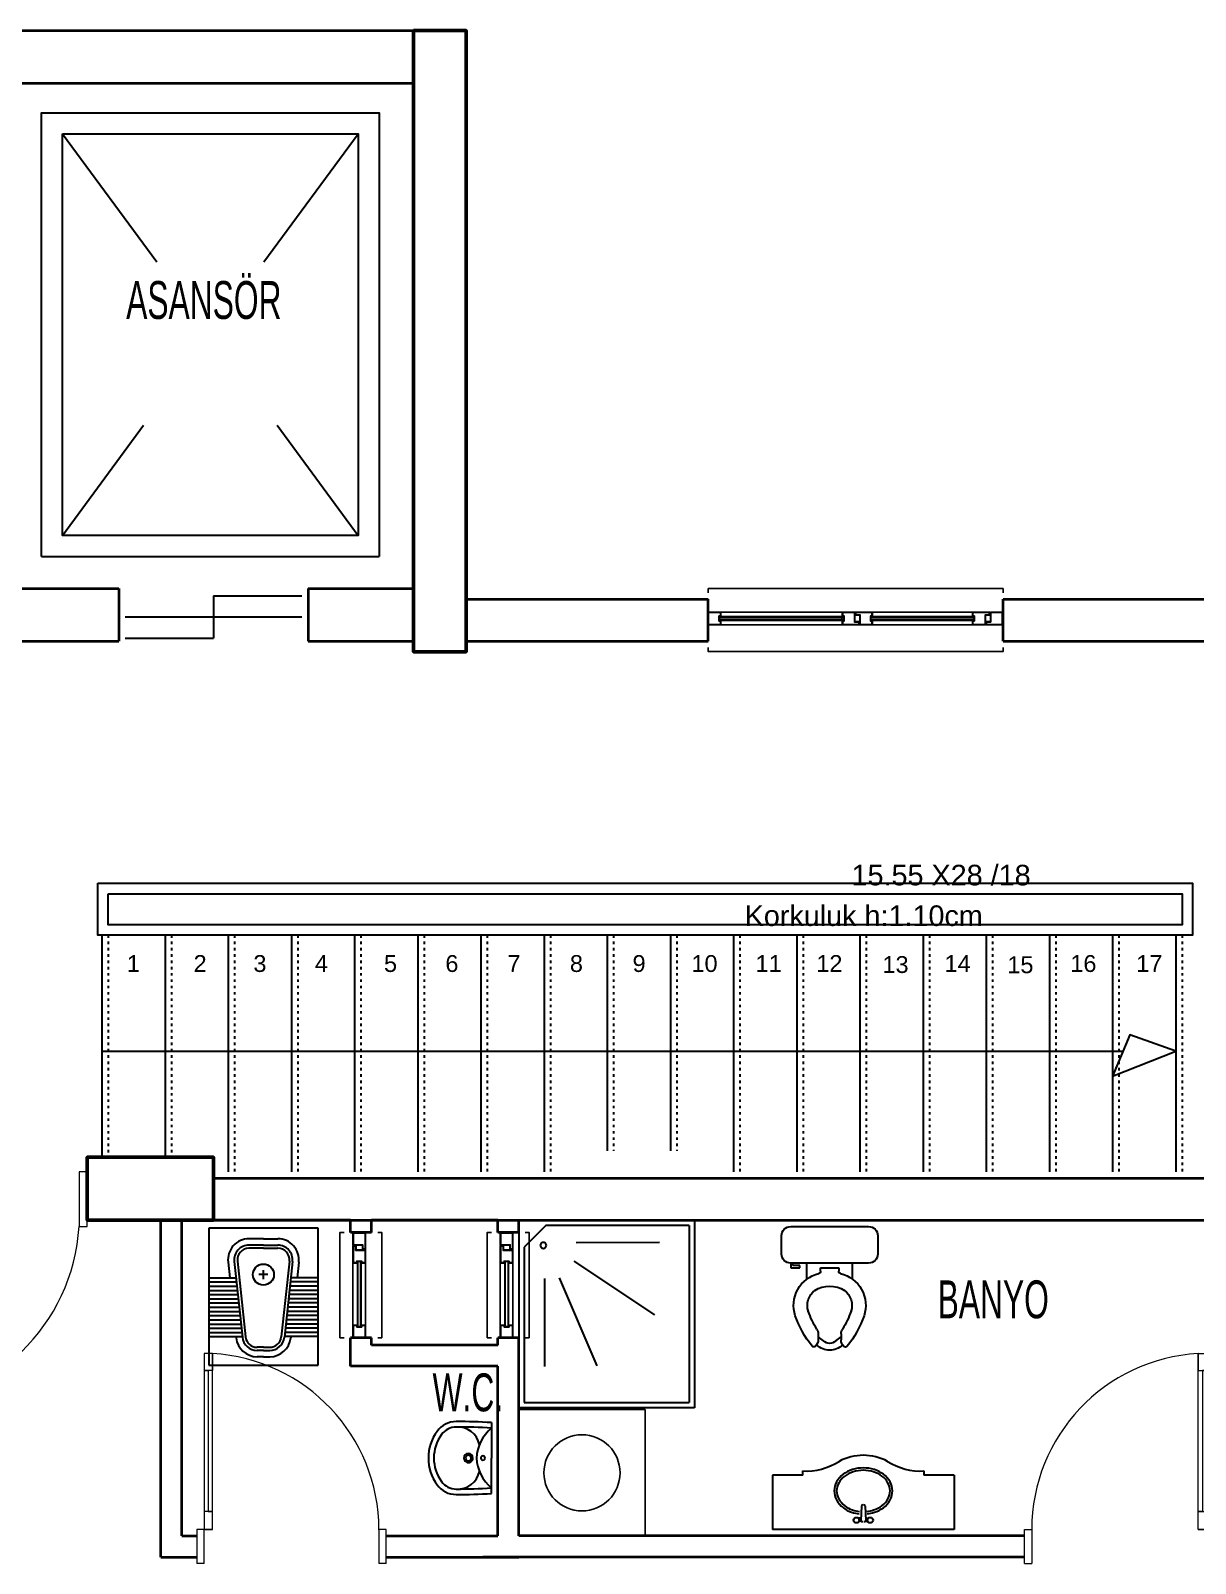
# Model space of a CAD drawing. Header units: millimetres. Extents: x 31 to 2942, y 30 to 1423.
# Drawn here: x 1207 to 1760, y 690 to 1418 of the extents above; entities that cross this region are included whole.
import ezdxf

# ---------------------------------------------------------------- set-up
doc = ezdxf.new("R2010")
doc.units = ezdxf.units.MM
doc.linetypes.add('ACAD_ISO03W100', pattern=[30, 12, -18])
doc.layers.add('14_ISLAK_MEKAN_TEFRİŞ', color=134, linetype='Continuous')
for name, color, linetype, lineweight in [('CAM', 253, 'Continuous', 15), ('COLUMN4', 3, 'Continuous', 50), ('duvar_40', 45, 'Continuous', 40), ('KOLON50', 81, 'Continuous', 50), ('MERD_30', 31, 'Continuous', 30), ('PENC_25', 74, 'Continuous', 25), ('TEF', 145, 'Continuous', 30), ('yazı', 253, 'Continuous', 20)]:
    doc.layers.add(name, color=color, linetype=linetype, lineweight=lineweight)
doc.styles.add('ARIAL', font='Arial')
doc.styles.add('Kapı-pencere', font='Arial')

# ---------------------------------------------------------------- blocks, each defined once
blk = doc.blocks.new('b31')
at = {"layer": 'duvar_40', "linetype": 'ByBlock'}
for p, q in [((1133.699175, 873.075614), (1133.699007, 873.075614)), ((1233.699007, 873.075614), (1233.682809, 873.075614)), ((1133.699175, 853.075614), (1133.699007, 853.075614))]:
    blk.add_line(p, q, dxfattribs=at)
at = {"layer": 'PENC_25', "lineweight": 20}
for p, q in [((1133.699007, 850.075614), (1133.699007, 876.091618)), ((1137.557427, 876.075614), (1133.699007, 876.075614)), ((1137.557427, 850.075614), (1137.557427, 876.075614)), ((1229.840586, 876.075614), (1229.840586, 850.091618)), ((1233.699007, 876.075614), (1229.840586, 876.075614)), ((1229.840586, 876.075614), (1229.840586, 850.091618)), ((1233.699007, 876.075614), (1229.840586, 876.075614)), ((1233.699007, 850.091618), (1233.699007, 876.075614)), ((1233.699007, 850.091618), (1233.699007, 876.075614)), ((1133.699007, 850.075614), (1137.557427, 850.075614)), ((1229.840586, 850.091618), (1233.699007, 850.091618)), ((1229.840586, 850.091618), (1233.699007, 850.091618))]:
    blk.add_line(p, q, dxfattribs=at)
at = {"layer": 'PENC_25', "lineweight": 20, "flags": 128}
for points in [[(1137.557427, 765.161291), (1137.557427, 850.075614), (1142.001872, 850.075614), (1142.001872, 765.161291), (1142.001872, 774.130665), (1137.557427, 774.130665), (1139.779649, 774.130665), (1139.779649, 843.604673), (1142.001872, 843.604673), (1137.557427, 843.604673)], [(1137.557427, 765.161291), (1142.001872, 765.161291)]]:
    blk.add_lwpolyline(points, dxfattribs=at)
at = {"layer": 'PENC_25', "lineweight": 20}
blk.add_arc((1139.488493, 855.649251), 90.522859, 271.591029, 356.480123, dxfattribs=at)
blk = doc.blocks.new('b34')
at = {"layer": 'PENC_25', "lineweight": 20}
for p, q in [((1289.194792, 789.79902), (1289.194792, 706.075615)), ((1293.194792, 706.075615), (1293.194792, 789.79902)), ((1291.194793, 781.726584), (1291.194793, 714.637518)), ((1293.194792, 706.075615), (1285.722215, 706.075615)), ((1285.722215, 706.075615), (1285.722215, 690.075615)), ((1289.194792, 706.075615), (1293.194792, 706.075615)), ((1289.194793, 690.075615), (1289.194793, 706.075615)), ((1372.249636, 706.075564), (1372.249636, 690.075564)), ((1375.722215, 690.075564), (1375.722215, 706.075564)), ((1289.194793, 690.075615), (1285.722215, 690.075615)), ((1375.722215, 690.075615), (1372.249636, 690.075615))]:
    blk.add_line(p, q, dxfattribs=at)
blk.add_arc((1288.447547, 706.075615), 83.80209, 359.992273, 86.752553, dxfattribs=at)
blk = doc.blocks.new('b37')
at = {"layer": 'CAM', "flags": 128}
for points in [[(1362.40721, 802.527705), (1362.40721, 833.413483), (1361.90721, 833.413483), (1361.90721, 802.527705)], [(1363.90721, 802.527705), (1363.90721, 833.413483), (1363.40721, 833.413483), (1363.40721, 802.527705)]]:
    blk.add_lwpolyline(points, close=True, dxfattribs=at)
at = {"layer": 'PENC_25'}
for p, q in [((1359.907209, 803.227705), (1359.907209, 832.713483)), ((1365.907212, 832.713483), (1365.907212, 803.227705))]:
    blk.add_line(p, q, dxfattribs=at)
at = {"layer": 'PENC_25', "flags": 128}
for points in [[(1355.698727, 847.252482), (1353.698727, 847.252482), (1353.698727, 797.252482), (1355.698727, 797.252482)], [(1371.698727, 847.252482), (1373.615694, 847.252482), (1373.615694, 797.252482), (1371.698727, 797.252482)]]:
    blk.add_lwpolyline(points, dxfattribs=at)
for points in [[(1365.907212, 847.252482), (1365.907212, 839.227699), (1364.40721, 839.227699), (1364.40721, 841.2277), (1359.907209, 841.2277), (1359.907209, 847.252482), (1362.90721, 847.252482)], [(1365.707212, 846.827703), (1365.707212, 839.427699), (1364.60721, 839.427699), (1364.60721, 841.4277), (1360.107209, 841.4277), (1360.107209, 846.827703), (1361.70721, 846.827703), (1364.10721, 846.827703)], [(1359.907209, 832.713483), (1359.907209, 840.9277), (1361.40721, 840.9277), (1361.40721, 838.927699), (1365.907212, 838.927699), (1365.907212, 832.713483), (1363.90721, 832.713483), (1363.90721, 833.413483), (1361.90721, 833.413483), (1361.90721, 832.713483)], [(1360.107209, 832.913483), (1360.107209, 840.7277), (1361.20721, 840.7277), (1361.20721, 838.727699), (1365.707212, 838.727699), (1365.707212, 832.913483), (1364.10721, 832.913483), (1364.10721, 833.613483), (1361.70721, 833.613483), (1361.70721, 832.913483)], [(1365.907212, 803.227705), (1365.907212, 797.252482), (1359.907209, 797.252482), (1359.907209, 803.227705), (1361.90721, 803.227705), (1361.90721, 802.527705), (1363.90721, 802.527705), (1363.90721, 803.227705)], [(1365.707212, 803.027705), (1365.707212, 797.427702), (1360.107209, 797.427702), (1360.107209, 803.027705), (1361.70721, 803.027705), (1361.70721, 802.327705), (1364.10721, 802.327705), (1364.10721, 803.027705)]]:
    blk.add_lwpolyline(points, close=True, dxfattribs=at)
blk = doc.blocks.new('b38')
at = {"layer": 'PENC_25', "lineweight": 20}
for p, q in [((1761.370592, 789.743134), (1765.370592, 789.743134)), ((1678.843169, 690.075564), (1678.843169, 706.075564)), ((1678.843169, 706.075564), (1682.315748, 706.075564)), ((1682.315748, 706.075564), (1682.315748, 690.075564)), ((1761.370592, 706.075615), (1768.843169, 706.075615)), ((1765.370591, 690.075615), (1765.370591, 706.075615)), ((1768.843169, 706.075615), (1768.843169, 690.075615)), ((1678.843169, 690.075615), (1682.315748, 690.075615)), ((1765.370591, 690.075615), (1768.843169, 690.075615))]:
    blk.add_line(p, q, dxfattribs=at)
at = {"layer": 'PENC_25', "lineweight": 20, "flags": 128}
blk.add_lwpolyline([(1765.370592, 789.79902), (1765.370592, 706.075615), (1761.370592, 706.075615), (1761.370592, 789.79902), (1761.370592, 781.726584), (1765.370592, 781.726584), (1763.370591, 781.726584), (1763.370591, 714.637518), (1761.370592, 714.637518), (1765.370592, 714.637518)], dxfattribs=at)
at = {"layer": 'PENC_25', "lineweight": 20}
blk.add_arc((1766.117837, 706.075615), 83.80209, 93.247447, 180.007727, dxfattribs=at)
blk = doc.blocks.new('b61')
at = {"layer": 'CAM', "flags": 128}
for points in [[(1432.40721, 802.527705), (1432.40721, 833.413483), (1431.90721, 833.413483), (1431.90721, 802.527705)], [(1433.90721, 802.527705), (1433.90721, 833.413483), (1433.40721, 833.413483), (1433.40721, 802.527705)]]:
    blk.add_lwpolyline(points, close=True, dxfattribs=at)
at = {"layer": 'PENC_25'}
for p, q in [((1429.907209, 803.227705), (1429.907209, 832.713483)), ((1435.907212, 832.713483), (1435.907212, 803.227705))]:
    blk.add_line(p, q, dxfattribs=at)
at = {"layer": 'PENC_25', "flags": 128}
for points in [[(1425.698727, 847.252482), (1423.698727, 847.252482), (1423.698727, 797.252482), (1425.698727, 797.252482)], [(1441.698727, 847.252482), (1443.615694, 847.252482), (1443.615694, 797.252482), (1441.698727, 797.252482)]]:
    blk.add_lwpolyline(points, dxfattribs=at)
for points in [[(1435.907212, 847.252482), (1435.907212, 839.227699), (1434.40721, 839.227699), (1434.40721, 841.2277), (1429.907209, 841.2277), (1429.907209, 847.252482), (1432.90721, 847.252482)], [(1435.707212, 846.827703), (1435.707212, 839.427699), (1434.60721, 839.427699), (1434.60721, 841.4277), (1430.107209, 841.4277), (1430.107209, 846.827703), (1431.70721, 846.827703), (1434.10721, 846.827703)], [(1429.907209, 832.713483), (1429.907209, 840.9277), (1431.40721, 840.9277), (1431.40721, 838.927699), (1435.907212, 838.927699), (1435.907212, 832.713483), (1433.90721, 832.713483), (1433.90721, 833.413483), (1431.90721, 833.413483), (1431.90721, 832.713483)], [(1430.107209, 832.913483), (1430.107209, 840.7277), (1431.20721, 840.7277), (1431.20721, 838.727699), (1435.707212, 838.727699), (1435.707212, 832.913483), (1434.10721, 832.913483), (1434.10721, 833.613483), (1431.70721, 833.613483), (1431.70721, 832.913483)], [(1435.907212, 803.227705), (1435.907212, 797.252482), (1429.907209, 797.252482), (1429.907209, 803.227705), (1431.90721, 803.227705), (1431.90721, 802.527705), (1433.90721, 802.527705), (1433.90721, 803.227705)], [(1435.707212, 803.027705), (1435.707212, 797.427702), (1430.107209, 797.427702), (1430.107209, 803.027705), (1431.70721, 803.027705), (1431.70721, 802.327705), (1434.10721, 802.327705), (1434.10721, 803.027705)]]:
    blk.add_lwpolyline(points, close=True, dxfattribs=at)
blk = doc.blocks.new('cc7')
at = {"layer": '14_ISLAK_MEKAN_TEFRİŞ'}
for p, q in [((709.543838, -368.612928), (649.543838, -368.612928)), ((649.543838, -368.612928), (649.543838, -428.612928)), ((709.543838, -428.612928), (709.543838, -368.612928)), ((649.543838, -428.612928), (709.543838, -428.612928))]:
    blk.add_line(p, q, dxfattribs=at)
blk.add_circle((679.543838, -398.612928), 18.080866, dxfattribs=at)
blk = doc.blocks.new('DSFXGFXCG')
at = {"layer": 'TEF'}
for p, q in [((377098.808513, -154785.321599), (377033.808513, -154785.321599)), ((377033.808513, -154785.321599), (377033.808513, -154837.321599)), ((377047.336997, -154785.321599), (377047.336997, -154801.31786)), ((377049.336997, -154785.321599), (377049.336997, -154801.103575)), ((377051.336997, -154785.321599), (377051.336997, -154800.889289)), ((377053.336997, -154785.321599), (377053.336997, -154800.675003)), ((377055.336997, -154785.321599), (377055.336997, -154800.460718)), ((377057.336997, -154785.321599), (377057.336997, -154800.246432)), ((377059.336997, -154785.321599), (377059.336997, -154800.032146)), ((377061.336997, -154785.321599), (377061.336997, -154799.81786)), ((377063.336997, -154785.321599), (377063.336997, -154799.603575)), ((377065.336997, -154785.321599), (377065.336997, -154799.389289)), ((377067.336997, -154785.321599), (377067.336997, -154799.175003)), ((377069.336997, -154785.321599), (377069.336997, -154798.960718)), ((377071.336997, -154785.321599), (377071.336997, -154798.746432)), ((377073.336997, -154785.321599), (377073.336997, -154798.532146)), ((377075.336997, -154785.321599), (377075.336997, -154798.31786)), ((377098.808513, -154837.321599), (377098.808513, -154785.321599)), ((377082.743182, -154794.50717), (377075.336997, -154795.30069)), ((377047.336997, -154798.30069), (377046.743182, -154798.364313)), ((377083.062781, -154797.490098), (377047.062781, -154801.347241)), ((377083.222581, -154798.981562), (377047.222581, -154802.838704)), ((377037.808513, -154811.321599), (377037.808513, -154808.307405)), ((377040.808513, -154811.321599), (377040.808513, -154808.307405)), ((377042.308513, -154811.321599), (377042.308513, -154808.307405)), ((377076.808513, -154813.465338), (377076.808513, -154809.177861)), ((377089.308513, -154811.321599), (377089.308513, -154804.450262)), ((377090.808513, -154811.321599), (377090.808513, -154804.450262)), ((377093.808513, -154811.321599), (377093.808513, -154804.450262)), ((377037.808513, -154811.321599), (377037.808513, -154814.335794)), ((377040.808513, -154811.321599), (377040.808513, -154814.335794)), ((377042.308513, -154811.321599), (377042.308513, -154814.335794)), ((377074.664774, -154811.321599), (377078.952251, -154811.321599)), ((377089.308513, -154811.321599), (377089.308513, -154818.192936)), ((377090.808513, -154811.321599), (377090.808513, -154818.192936)), ((377093.808513, -154811.321599), (377093.808513, -154818.192936)), ((377083.062781, -154825.153101), (377047.062781, -154821.295958)), ((377083.222581, -154823.661637), (377047.222581, -154819.804494)), ((377047.336997, -154837.321599), (377047.336997, -154821.325338)), ((377049.336997, -154837.321599), (377049.336997, -154821.539624)), ((377051.336997, -154837.321599), (377051.336997, -154821.753909)), ((377053.336997, -154837.321599), (377053.336997, -154821.968195)), ((377055.336997, -154837.321599), (377055.336997, -154822.182481)), ((377057.336997, -154837.321599), (377057.336997, -154822.396767)), ((377059.336997, -154837.321599), (377059.336997, -154822.611052)), ((377061.336997, -154837.321599), (377061.336997, -154822.825338)), ((377063.336997, -154837.321599), (377063.336997, -154823.039624)), ((377065.336997, -154837.321599), (377065.336997, -154823.253909)), ((377067.336997, -154837.321599), (377067.336997, -154823.468195)), ((377069.336997, -154837.321599), (377069.336997, -154823.682481)), ((377047.336997, -154824.342508), (377046.743182, -154824.278885)), ((377071.336997, -154837.321599), (377071.336997, -154823.896767)), ((377073.336997, -154837.321599), (377073.336997, -154824.111052)), ((377075.336997, -154837.321599), (377075.336997, -154824.325338)), ((377082.743182, -154828.136028), (377075.336997, -154827.342508)), ((377033.808513, -154837.321599), (377098.808513, -154837.321599))]:
    blk.add_line(p, q, dxfattribs=at)
blk.add_circle((377076.808513, -154811.321599), 5, dxfattribs=at)
for centre, radius, start, end in [((377083.808513, -154804.450262), 10, 0, 96.115504), ((377047.808513, -154808.307405), 10, 96.115504, 180), ((377047.808513, -154808.307405), 7, 96.115504, 180), ((377083.808513, -154804.450262), 7, 0, 96.115504), ((377083.808513, -154804.450262), 5.5, 0, 96.115504), ((377047.808513, -154808.307405), 5.5, 96.115504, 180), ((377047.808513, -154814.335794), 10, 180, 263.884496), ((377047.808513, -154814.335794), 7, 180, 263.884496), ((377047.808513, -154814.335794), 5.5, 180, 263.884496), ((377083.808513, -154818.192936), 10, 263.884496, 0), ((377083.808513, -154818.192936), 7, 263.884496, 0), ((377083.808513, -154818.192936), 5.5, 263.884496, 0)]:
    blk.add_arc(centre, radius, start, end, dxfattribs=at)
blk = doc.blocks.new('dskfg')
at = {"layer": 'TEF'}
for p, q in [((1215856.528473, -318229.918806), (1215773.095581, -318229.918806)), ((1215773.095581, -318229.918806), (1215773.095581, -318319.065619)), ((1215856.528473, -318229.918806), (1215856.528473, -318319.065619)), ((1215785.855479, -318232.470786), (1215775.64756, -318242.678704)), ((1215853.976494, -318232.470786), (1215785.855479, -318232.470786)), ((1215853.976494, -318232.470786), (1215853.976494, -318316.513639)), ((1215775.64756, -318242.678704), (1215775.64756, -318316.513639)), ((1215800.364342, -318240.469987), (1215839.967264, -318240.432428)), ((1215799.170199, -318249.316257), (1215837.604301, -318274.896069)), ((1215785.249544, -318257.640822), (1215785.249544, -318299.410344)), ((1215792.228825, -318257.33448), (1215810.121579, -318299.078176)), ((1215775.64756, -318316.513639), (1215853.976494, -318316.513639)), ((1215856.528473, -318319.065619), (1215773.095581, -318319.065619))]:
    blk.add_line(p, q, dxfattribs=at)
for start_param, end_param in [(3.9269908172, 7.0685834708), (0.7853981639, 3.9269908175)]:
    blk.add_ellipse((1215784.74697, -318241.896823), major_axis=(-1.015044, 1.015044), ratio=1, start_param=start_param, end_param=end_param, dxfattribs=at)
blk = doc.blocks.new('ö_nklnlşfdndfnşnklm')
at = {"layer": 'TEF'}
for p, q in [((55836.619492, 10355.704601), (55836.619492, 10344.949046)), ((55887.708381, 10361.082379), (55841.99727, 10361.082379)), ((55893.086159, 10344.949046), (55893.086159, 10355.704601)), ((55841.99727, 10339.571268), (55887.708381, 10339.571268)), ((55851.408381, 10330.160157), (55851.408381, 10339.571268)), ((55859.475048, 10336.882379), (55859.475048, 10334.8249)), ((55870.230603, 10336.882379), (55859.475048, 10336.882379)), ((55870.230603, 10334.8249), (55870.230603, 10336.882379)), ((55878.29727, 10330.160157), (55878.29727, 10339.571268)), ((55882.330603, 10336.882379), (55882.330603, 10338.226823)), ((55882.330603, 10338.226823), (55886.363937, 10338.226823)), ((55887.708381, 10336.882379), (55882.330603, 10336.882379)), ((55886.363937, 10338.226823), (55886.363937, 10339.571268)), ((55887.708381, 10339.571268), (55887.708381, 10336.882379)), ((55858.130603, 10298.077512), (55858.130603, 10294.591908)), ((55861.283094, 10294.045599), (55858.130603, 10296.382189)), ((55868.422557, 10294.045599), (55871.575048, 10296.382189)), ((55871.575048, 10298.077512), (55871.575048, 10294.692432))]:
    blk.add_line(p, q, dxfattribs=at)
for centre, radius, start, end in [((55841.99727, 10355.704601), 5.377778, 90, 180), ((55887.708381, 10355.704601), 5.377778, 0, 90), ((55841.99727, 10344.949046), 5.377778, 180, 270), ((55887.708381, 10344.949046), 5.377778, 270, 0), ((55863.105048, 10314.699046), 19.387056, 103.883364, 198.183653), ((55858.130603, 10334.8249), 1.344444, 283.883364, 0), ((55871.575048, 10334.8249), 1.344444, 180, 256.116636), ((55866.600603, 10314.699046), 19.387056, 341.816347, 76.116636), ((55863.105048, 10314.699046), 11.320389, 127.108298, 198.183653), ((55864.852826, 10309.675938), 16.450886, 57.797266, 122.202734), ((55866.600603, 10314.699046), 11.320389, 341.816347, 52.891702), ((55901.825048, 10328.815712), 52.526624, 199.440035, 212.062492), ((55827.880603, 10328.815712), 52.526624, 327.937508, 340.559965), ((55901.825048, 10328.815712), 60.593291, 199.440035, 218.734582), ((55852.752826, 10298.077512), 5.377778, 0, 32.062492), ((55876.952826, 10298.077512), 5.377778, 147.937508, 180), ((55827.880603, 10328.815712), 60.593291, 321.334991, 340.559965), ((55855.607813, 10291.742904), 1.344444, 218.734582, 315.060102), ((55852.752826, 10294.591908), 5.377778, 315.060102, 0), ((55864.852826, 10298.789786), 10.307407, 223.602819, 316.397181), ((55864.852826, 10297.445341), 4.929629, 223.602819, 316.397181), ((55876.952826, 10294.692432), 5.377778, 180, 225.837529), ((55874.142821, 10291.799051), 1.344444, 225.837529, 321.334991)]:
    blk.add_arc(centre, radius, start, end, dxfattribs=at)
blk = doc.blocks.new('çkjngnşdglklşdf')
at = {"layer": 'TEF'}
for p, q in [((58786.602195, 10215.567112), (58786.602195, 10193.34489)), ((58786.602195, 10215.567112), (58826.602195, 10215.567112)), ((58826.602195, 10215.567112), (58826.602195, 10082.233779)), ((58783.581508, 10193.34489), (58786.602195, 10193.34489)), ((58783.581508, 10193.34489), (58786.602195, 10193.34489)), ((58809.266347, 10150.332367), (58819.836119, 10150.687359)), ((58809.266347, 10150.332367), (58819.836119, 10150.687359)), ((58809.266347, 10147.468523), (58819.836119, 10147.113532)), ((58809.266347, 10147.468523), (58819.836119, 10147.113532)), ((58818.271886, 10150.864855), (58818.271886, 10152.107326)), ((58818.271886, 10150.864855), (58818.271886, 10152.107326)), ((58818.271886, 10146.936036), (58818.271886, 10145.693565)), ((58818.271886, 10146.936036), (58818.271886, 10145.693565)), ((58820.479696, 10150.598611), (58820.479696, 10151.92983)), ((58820.479696, 10150.598611), (58820.479696, 10151.92983)), ((58820.479696, 10147.20228), (58820.479696, 10145.871061)), ((58820.479696, 10147.20228), (58820.479696, 10145.871061)), ((58786.602195, 10104.456001), (58783.581508, 10104.456001)), ((58786.602195, 10104.456001), (58783.581508, 10104.456001)), ((58786.602195, 10104.456001), (58786.602195, 10082.233779)), ((58786.602195, 10082.233779), (58826.602195, 10082.233779))]:
    blk.add_line(p, q, dxfattribs=at)
at = {"layer": 'TEF', "flags": 128}
for points in [[(58814.954942, 10151.809831, 0.04853), (58813.887345, 10156.964525, 0.085783), (58810.494739, 10163.604566, 0.10607), (58804.833408, 10168.52947, 0.126822), (58798.222205, 10170.233779, 0.126822), (58791.611001, 10168.52947, 0.10607), (58785.94967, 10163.604566, 0.085783), (58782.557064, 10156.964525, 0.075445), (58781.333316, 10148.900445, 0.075445), (58782.557064, 10140.836366, 0.085783), (58785.94967, 10134.196325, 0.10607), (58791.611001, 10129.271421, 0.126822), (58798.222205, 10127.567112, 0.126822), (58804.833408, 10129.271421, 0.105479), (58810.469612, 10134.162903, 0.091386), (58813.881148, 10140.31928, 0.05171), (58814.9877, 10145.81623, 0.05171)], [(58814.954942, 10151.809831, 0.04853), (58813.887345, 10156.964525, 0.085783), (58810.494739, 10163.604566, 0.10607), (58804.833408, 10168.52947, 0.126822), (58798.222205, 10170.233779, 0.126822), (58791.611001, 10168.52947, 0.10607), (58785.94967, 10163.604566, 0.085783), (58782.557064, 10156.964525, 0.075445), (58781.333316, 10148.900445, 0.075445), (58782.557064, 10140.836366, 0.085783), (58785.94967, 10134.196325, 0.10607), (58791.611001, 10129.271421, 0.126822), (58798.222205, 10127.567112, 0.126822), (58804.833408, 10129.271421, 0.105479), (58810.469612, 10134.162903, 0.091386), (58813.881148, 10140.31928, 0.05171), (58814.9877, 10145.81623, 0.05171)], [(58813.187377, 10151.619546, 0.04853), (58812.189605, 10156.437105, 0.085783), (58809.072517, 10162.537899, 0.10607), (58803.973935, 10166.973257, 0.126822), (58798.222205, 10168.456001, 0.126822), (58792.470474, 10166.973257, 0.10607), (58787.371892, 10162.537899, 0.085783), (58784.254804, 10156.437105, 0.075445), (58783.111094, 10148.900445, 0.075445), (58784.254804, 10141.363786, 0.085783), (58787.371892, 10135.262991, 0.10607), (58792.470474, 10130.827634, 0.126822), (58798.222205, 10129.34489, 0.126822), (58803.973935, 10130.827634, 0.10607), (58809.072517, 10135.262991, 0.091652), (58812.189605, 10140.866621, 0.051517), (58813.217993, 10145.985433, 0.046971)], [(58813.187377, 10151.619546, 0.04853), (58812.189605, 10156.437105, 0.085783), (58809.072517, 10162.537899, 0.10607), (58803.973935, 10166.973257, 0.126822), (58798.222205, 10168.456001, 0.126822), (58792.470474, 10166.973257, 0.10607), (58787.371892, 10162.537899, 0.085783), (58784.254804, 10156.437105, 0.075445), (58783.111094, 10148.900445, 0.075445), (58784.254804, 10141.363786, 0.085783), (58787.371892, 10135.262991, 0.10607), (58792.470474, 10130.827634, 0.126822), (58798.222205, 10129.34489, 0.126822), (58803.973935, 10130.827634, 0.10607), (58809.072517, 10135.262991, 0.091652), (58812.189605, 10140.866621, 0.051517), (58813.217993, 10145.985433, 0.046971)]]:
    blk.add_lwpolyline(points, format="xyb", dxfattribs=at)
at = {"layer": 'TEF'}
for centre in [(58819.621103, 10153.971032), (58819.621103, 10153.971032), (58819.621103, 10143.829859), (58819.621103, 10143.829859)]:
    blk.add_circle(centre, 2.041202, dxfattribs=at)
for centre, radius, start, end in [((58739.196745, 10190.821615), 44.45643, 327.106454, 3.253764), ((58739.196745, 10190.821615), 44.45643, 327.106454, 3.253764), ((58810.327136, 10148.783486), 38.245793, 152.102729, 179.824784), ((58810.327136, 10149.017404), 38.245793, 180.175216, 207.897271), ((58809.808095, 10149.006886), 1.431919, 112.230732, 182.424419), ((58809.808095, 10149.006886), 1.431919, 112.230732, 182.424419), ((58809.808095, 10148.794005), 1.431919, 177.575581, 247.769268), ((58809.808095, 10148.794005), 1.431919, 177.575581, 247.769268), ((58819.294371, 10149.361878), 1.431919, 357.575581, 67.769268), ((58819.294371, 10149.361878), 1.431919, 357.575581, 67.769268), ((58819.294371, 10148.439013), 1.431919, 292.230732, 2.424419), ((58819.294371, 10148.439013), 1.431919, 292.230732, 2.424419), ((58739.196745, 10106.979275), 44.45643, 356.746236, 32.893546)]:
    blk.add_arc(centre, radius, start, end, dxfattribs=at)
blk = doc.blocks.new('LAV60')
for p in [(-29.2, 0), (29.2, 0)]:
    blk.add_line(p, (0, 0))
for centre, radius, start, end in [((1.524505, 21.219782), 33.623052, 219.131926, 267.401257), ((-1.524505, 21.219782), 33.623052, 272.598743, 320.868074), ((469.934198, -29.411768), 500, 176.627713, 179.95958), ((-7.572617, -27.695218), 18.04026, 100.951922, 184.147602), ((469.934198, -29.411768), 495.5, 176.597051, 179.95958), ((0, -7), 1.75, 90, 270), ((0, -7), 1.75, 270, 90), ((7.572617, -27.695218), 18.04026, 355.852398, 79.048078), ((-469.934198, -29.411768), 495.5, 0.04042, 3.402949), ((-469.934198, -29.411768), 500, 0.04042, 3.372287), ((0, -19), 3.75, 90, 270), ((0, -19), 2.3, 90, 270), ((0, -19), 3.75, 270, 90), ((0, -19), 2.3, 270, 90), ((-10.565682, -29.072795), 19.5, 179.95958, 234.056843), ((-10.565682, -29.072795), 15, 179.95958, 234.056843), ((10.565682, -29.072795), 15, 305.943157, 0.04042), ((10.565682, -29.072795), 19.5, 305.943157, 0.04042), ((0, -14.5), 37.5, 234.056843, 270), ((0, -14.5), 33, 234.056843, 270), ((0, -14.5), 33, 270, 305.943157), ((0, -14.5), 37.5, 270, 305.943157)]:
    blk.add_arc(centre, radius, start, end)

msp = doc.modelspace()

# ---------------------------------------------------------------- linework, layer by layer
at = {"layer": 'CAM', "flags": 128}
for points in [[(1533.974255, 1139.367248), (1593.036384, 1139.367248), (1593.036384, 1139.867248), (1533.974255, 1139.867248)], [(1533.974255, 1137.867248), (1593.036384, 1137.867248), (1593.036384, 1138.367248), (1533.974255, 1138.367248)], [(1605.93639, 1139.367248), (1654.860033, 1139.367248), (1654.860033, 1139.867248), (1605.93639, 1139.867248)], [(1605.93639, 1137.867248), (1654.860033, 1137.867248), (1654.860033, 1138.367248), (1605.93639, 1138.367248)]]:
    msp.add_lwpolyline(points, close=True, dxfattribs=at)
at = {"layer": 'COLUMN4', "color": 3, "flags": 128}
for points in [[(1388.698999, 1418.075614), (1413.698975, 1418.075614), (1413.698975, 1123.075538), (1388.698999, 1123.075538)], [(1233.699057, 883.07535), (1293.69903, 883.07535), (1293.69903, 853.075438), (1233.699057, 853.075438)]]:
    msp.add_lwpolyline(points, close=True, dxfattribs=at)
at = {"layer": 'duvar_40', "linetype": 'ByBlock'}
for p, q in [((1198.699032, 1418.075614), (1388.699032, 1418.075614)), ((1198.699032, 1393.075614), (1388.699032, 1393.075614)), ((1198.699032, 1153.075732), (1248.699032, 1153.075732)), ((1248.699032, 1153.075732), (1248.699032, 1128.075732)), ((1338.699032, 1153.075732), (1388.699032, 1153.075732)), ((1338.699032, 1153.075732), (1338.699032, 1128.075732)), ((1413.699032, 1148.075732), (1528.699032, 1148.075732)), ((1668.699032, 1148.075732), (1778.699032, 1148.075732)), ((1198.699032, 1128.075732), (1248.699032, 1128.075732)), ((1338.699032, 1128.075732), (1388.699032, 1128.075732)), ((1413.699032, 1128.075732), (1528.699032, 1128.075732)), ((1668.699032, 1128.075732), (1778.699032, 1128.075732)), ((1293.699007, 873.075614), (1778.699032, 873.075614)), ((1233.699007, 853.075614), (1268.698727, 853.075614)), ((1268.698727, 693.075615), (1268.698727, 853.075614)), ((1358.698727, 853.075614), (1278.698727, 853.075614)), ((1278.698727, 703.075615), (1278.698727, 853.075614)), ((1293.699007, 853.075614), (1778.699032, 853.075614)), ((1358.698727, 847.252482), (1358.698727, 853.075614)), ((1428.698727, 853.075614), (1368.698727, 853.075614)), ((1368.698727, 847.252482), (1368.698727, 853.075614)), ((1428.698727, 847.252482), (1428.698727, 853.075614)), ((1438.698727, 853.075614), (1468.682834, 853.075614)), ((1438.698727, 847.252482), (1438.698727, 853.075614)), ((1358.698727, 783.69561), (1358.698727, 797.252482)), ((1368.698727, 793.69561), (1368.698727, 797.252482)), ((1428.698727, 793.69561), (1368.698727, 793.69561)), ((1428.698727, 793.69561), (1428.698727, 797.252482)), ((1438.698727, 703.075615), (1438.698727, 797.252482)), ((1428.698727, 783.69561), (1358.698727, 783.69561)), ((1428.698727, 703.075615), (1428.698727, 783.69561)), ((1278.698727, 703.075615), (1285.722215, 703.075615)), ((1375.722215, 703.075615), (1428.698727, 703.075615)), ((1678.843169, 703.075615), (1438.698727, 703.075615)), ((1375.722215, 693.075615), (1438.698727, 693.075615)), ((1678.843169, 693.075615), (1421.675239, 693.075615))]:
    msp.add_line(p, q, dxfattribs=at)
at = {"layer": 'duvar_40', "ltscale": 20, "flags": 128}
for points in [[(1528.699032, 1128.075732), (1528.699032, 1148.075732)], [(1668.699032, 1128.075732), (1668.699032, 1148.075732)], [(1368.698727, 847.252482), (1358.698727, 847.252482)], [(1438.698727, 847.252482), (1428.698727, 847.252482)], [(1368.698727, 797.252482), (1358.698727, 797.252482)], [(1438.698727, 797.252482), (1428.698727, 797.252482)]]:
    msp.add_lwpolyline(points, dxfattribs=at)
at = {"layer": 'duvar_40', "linetype": 'ByBlock', "flags": 128}
msp.add_lwpolyline([(1268.698727, 693.075615), (1285.722215, 693.075615)], dxfattribs=at)
at = {"layer": 'KOLON50', "flags": 128}
for points in [[(1388.699032, 1418.075615), (1388.699032, 1123.075614), (1413.699032, 1123.075614), (1413.699032, 1418.075614), (1388.699032, 1418.075615)], [(1293.699007, 853.075614), (1293.699007, 883.075614), (1233.699007, 883.075614), (1233.699007, 853.075614), (1293.699007, 853.075614)]]:
    msp.add_lwpolyline(points, dxfattribs=at)
at = {"layer": 'MERD_30'}
for p, q in [((1243.699049, 993.417857), (1243.699049, 1008.075773)), ((1243.699049, 1008.075773), (1753.699049, 1008.075773)), ((1753.699049, 1008.075773), (1753.699049, 993.417857)), ((1753.699049, 993.417857), (1243.699049, 993.417857))]:
    msp.add_line(p, q, dxfattribs=at)
at = {"layer": 'MERD_30', "linetype": 'ByBlock', "flags": 128}
for points in [[(1238.699049, 1013.075773), (1758.699049, 1013.075773), (1758.699049, 988.417857), (1238.699049, 988.417857)], [(1243.699049, 1008.075773), (1753.699049, 1008.075773), (1753.699049, 993.417857), (1243.699049, 993.417857)]]:
    msp.add_lwpolyline(points, close=True, dxfattribs=at)
at = {"layer": 'MERD_30', "flags": 128}
for points in [[(1240.699049, 988.417857), (1240.699049, 883.075614)], [(1270.699049, 988.417857), (1270.699049, 883.075614)], [(1300.699049, 988.417857), (1300.699049, 876.075656)], [(1330.699049, 988.417857), (1330.699049, 876.075656)], [(1360.699049, 988.417857), (1360.699049, 876.075656)], [(1390.699049, 988.417857), (1390.699049, 876.075656)], [(1420.699049, 988.417857), (1420.699049, 876.075656)], [(1450.699049, 988.417857), (1450.699049, 876.075656)], [(1480.699049, 988.417857), (1480.699049, 886.075656)], [(1510.699049, 988.417857), (1510.699049, 886.075656)], [(1540.699049, 988.417857), (1540.699049, 876.075656)], [(1570.699049, 988.417857), (1570.699049, 876.075656)], [(1600.699049, 988.417857), (1600.699049, 876.075656)], [(1630.699049, 988.417857), (1630.699049, 876.075656)], [(1660.699049, 988.417857), (1660.699049, 876.075656)], [(1690.699049, 988.417857), (1690.699049, 876.075656)], [(1720.699049, 988.417857), (1720.699049, 876.075656)], [(1750.699049, 988.417857), (1750.699049, 876.075656)], [(1240.699049, 933.417857), (1725.714445, 933.417857)]]:
    msp.add_lwpolyline(points, dxfattribs=at)
at = {"layer": 'MERD_30', "linetype": 'ACAD_ISO03W100', "ltscale": 0.1, "flags": 128}
for points in [[(1243.699049, 988.417857), (1243.699049, 883.075614)], [(1273.699049, 988.417857), (1273.699049, 883.075614)], [(1303.699049, 988.417857), (1303.699049, 876.075656)], [(1333.699049, 988.417857), (1333.699049, 876.075656)], [(1363.699049, 988.417857), (1363.699049, 876.075656)], [(1393.699049, 988.417857), (1393.699049, 876.075656)], [(1423.699049, 988.417857), (1423.699049, 876.075656)], [(1453.699049, 988.417857), (1453.699049, 876.075656)], [(1483.699049, 988.417857), (1483.699049, 886.075656)], [(1513.699049, 988.417857), (1513.699049, 886.075656)], [(1543.699049, 988.417857), (1543.699049, 876.075656)], [(1573.699049, 988.417857), (1573.699049, 876.075656)], [(1603.699049, 988.417857), (1603.699049, 876.075656)], [(1633.699049, 988.417857), (1633.699049, 876.075656)], [(1663.699049, 988.417857), (1663.699049, 876.075656)], [(1693.699049, 988.417857), (1693.699049, 876.075656)], [(1723.699049, 988.417857), (1723.699049, 876.075656)], [(1753.699049, 988.417857), (1753.699049, 876.075656)]]:
    msp.add_lwpolyline(points, dxfattribs=at)
at = {"layer": 'MERD_30', "flags": 128}
msp.add_lwpolyline([(1750.699049, 933.417857), (1728.907707, 941.036599), (1720.699049, 921.451721), (1750.699049, 933.417857)], close=True, dxfattribs=at)
at = {"layer": 'PENC_25'}
for p, q in [((1534.674255, 1141.86725), (1654.160033, 1141.86725)), ((1654.160033, 1135.867247), (1534.674255, 1135.867247))]:
    msp.add_line(p, q, dxfattribs=at)
at = {"layer": 'PENC_25', "lineweight": 20}
for p, q in [((1293.194792, 789.743134), (1289.194792, 789.743134)), ((1293.194792, 789.79902), (1293.194792, 781.726584)), ((1293.194792, 781.726584), (1289.194792, 781.726584)), ((1289.194792, 781.726584), (1291.194793, 781.726584)), ((1293.194792, 714.637518), (1289.194792, 714.637518)), ((1291.194793, 714.637518), (1293.194792, 714.637518)), ((1375.722215, 706.075564), (1372.249636, 706.075564))]:
    msp.add_line(p, q, dxfattribs=at)
at = {"layer": 'PENC_25', "flags": 128}
for points in [[(1668.699032, 1151.075732), (1668.699032, 1153.075732), (1528.699032, 1153.075732), (1528.699032, 1151.075732)], [(1668.699032, 1125.075732), (1668.699032, 1123.158765), (1528.699032, 1123.158765), (1528.699032, 1125.075732)]]:
    msp.add_lwpolyline(points, dxfattribs=at)
for points in [[(1528.699032, 1141.86725), (1528.699032, 1135.867247), (1528.699032, 1135.867247)], [(1534.674255, 1135.867247), (1528.699032, 1135.867247), (1528.699032, 1141.86725), (1534.674255, 1141.86725), (1534.674255, 1139.867248), (1533.974255, 1139.867248), (1533.974255, 1137.867248), (1534.674255, 1137.867248)], [(1534.474255, 1136.067247), (1528.874252, 1136.067247), (1528.874252, 1141.66725), (1534.474255, 1141.66725), (1534.474255, 1140.067248), (1533.774255, 1140.067248), (1533.774255, 1137.667248), (1534.474255, 1137.667248)], [(1592.136384, 1139.367248), (1593.036384, 1139.367248), (1593.036384, 1138.367248), (1592.136384, 1138.367248)], [(1592.336384, 1135.867247), (1600.336388, 1135.867247), (1600.336388, 1137.367248), (1598.336386, 1137.367248), (1598.336386, 1141.86725), (1592.336384, 1141.86725), (1592.336384, 1139.867248), (1593.036384, 1139.867248), (1593.036384, 1137.867248), (1592.336384, 1137.867248)], [(1592.536384, 1136.067247), (1600.136388, 1136.067247), (1600.136388, 1137.167248), (1598.136386, 1137.167248), (1598.136386, 1141.66725), (1592.536384, 1141.66725), (1592.536384, 1140.067248), (1593.236384, 1140.067248), (1593.236384, 1137.667248), (1592.536384, 1137.667248)], [(1606.63639, 1141.86725), (1598.636386, 1141.86725), (1598.636386, 1140.367248), (1600.636388, 1140.367248), (1600.636388, 1135.867247), (1606.63639, 1135.867247), (1606.63639, 1137.867248), (1605.93639, 1137.867248), (1605.93639, 1139.867248), (1606.63639, 1139.867248)], [(1606.43639, 1141.66725), (1598.836386, 1141.66725), (1598.836386, 1140.567248), (1600.836388, 1140.567248), (1600.836388, 1136.067247), (1606.43639, 1136.067247), (1606.43639, 1137.667248), (1605.73639, 1137.667248), (1605.73639, 1140.067248), (1606.43639, 1140.067248)], [(1654.160033, 1141.86725), (1662.37425, 1141.86725), (1662.37425, 1140.367248), (1660.374249, 1140.367248), (1660.374249, 1135.867247), (1654.160033, 1135.867247), (1654.160033, 1137.867248), (1654.860033, 1137.867248), (1654.860033, 1139.867248), (1654.160033, 1139.867248)], [(1654.360033, 1141.66725), (1662.17425, 1141.66725), (1662.17425, 1140.567248), (1660.174249, 1140.567248), (1660.174249, 1136.067247), (1654.360033, 1136.067247), (1654.360033, 1137.667248), (1655.060033, 1137.667248), (1655.060033, 1140.067248), (1654.360033, 1140.067248)], [(1668.699032, 1135.867247), (1660.674249, 1135.867247), (1660.674249, 1137.367248), (1662.67425, 1137.367248), (1662.67425, 1141.86725), (1668.699032, 1141.86725), (1668.699032, 1138.867248)], [(1668.274252, 1136.067247), (1660.874249, 1136.067247), (1660.874249, 1137.167248), (1662.87425, 1137.167248), (1662.87425, 1141.66725), (1668.274252, 1141.66725), (1668.274252, 1140.067248), (1668.274252, 1137.667248)], [(1668.699032, 1141.86725), (1668.699032, 1135.867247)], [(1359.907209, 847.252482), (1365.907212, 847.252482)], [(1429.907209, 847.252482), (1435.907212, 847.252482)], [(1359.907209, 797.252482), (1365.907212, 797.252482), (1365.907212, 797.252482)], [(1429.907209, 797.252482), (1435.907212, 797.252482), (1435.907212, 797.252482)]]:
    msp.add_lwpolyline(points, close=True, dxfattribs=at)
at = {"layer": 'TEF', "linetype": 'ByBlock'}
for p, q in [((1221.973059, 1369.110257), (1266.755561, 1308.247807)), ((1317.613694, 1308.247807), (1362.396195, 1369.110257)), ((1221.973059, 1178.265711), (1260.506186, 1230.634838)), ((1323.859993, 1230.639018), (1362.396195, 1178.265711))]:
    msp.add_line(p, q, dxfattribs=at)
at = {"layer": 'TEF'}
for p, q in [((1293.699049, 1149.596245), (1293.699049, 1129.596245)), ((1293.699049, 1149.596245), (1335.699049, 1149.596245)), ((1251.699049, 1139.596245), (1335.699049, 1139.596245)), ((1251.699049, 1129.596245), (1293.699049, 1129.596245))]:
    msp.add_line(p, q, dxfattribs=at)
at = {"layer": 'TEF', "linetype": 'ByBlock', "flags": 128}
for points in [[(1211.973059, 1168.265711), (1211.973059, 1379.110257), (1372.396195, 1379.110257), (1372.396195, 1168.265711)], [(1211.973059, 1168.265711), (1372.396195, 1168.265711)]]:
    msp.add_lwpolyline(points, dxfattribs=at)
msp.add_lwpolyline([(1221.973059, 1369.110257), (1362.396195, 1369.110257), (1362.396195, 1178.265711), (1221.973059, 1178.265711)], close=True, dxfattribs=at)

# ---------------------------------------------------------------- block references
for name in ['b31', 'b37', 'b61', 'b34', 'b38']:
    msp.add_blockref(name, (0, 0))
at = {"rotation": 270}
msp.add_blockref('cc7', (1867.311656, 1412.619452), dxfattribs=at)
at = {"layer": 'PENC_25', "linetype": 'ByBlock', "rotation": 90}
msp.add_blockref('DSFXGFXCG', (-153493.930717, -376249.585883), dxfattribs=at)
at = {"layer": 'TEF'}
msp.add_blockref('dskfg', (-1214334.396854, 319082.99442), dxfattribs=at)
at = {"layer": 'TEF', "linetype": 'ByBlock', "xscale": -0.81, "yscale": 0.81, "zscale": 0.81}
msp.add_blockref('ö_nklnlşfdndfnşnklm', (46836.876689, -7542.401057), dxfattribs=at)
at = {"layer": 'TEF', "xscale": 0.576, "yscale": 0.576, "zscale": 0.576, "rotation": 270}
msp.add_blockref('LAV60', (1425.698744, 740.095562), dxfattribs=at)
at = {"layer": 'TEF', "linetype": 'ByBlock', "xscale": 0.648, "yscale": 0.648, "zscale": 0.648, "rotation": 270}
msp.add_blockref('çkjngnşdglklşdf', (-4974.14843, 38825.713881), dxfattribs=at)

# ---------------------------------------------------------------- texts
at = {"layer": 'MERD_30', "style": 'Kapı-pencere'}
for s, height, p in [('15.55 X28 /18', 9.777778, (1596.746496, 1012.097287)), ('Korkuluk h:1.10cm', 9.777778, (1545.961471, 992.811033)), ('1', 8, (1252.537526, 970.973353)), ('2', 8, (1284.220616, 970.973353)), ('3', 8, (1312.62971, 970.973353)), ('4', 8, (1341.794207, 970.973353)), ('5', 8, (1374.652464, 970.973353)), ('6', 8, (1403.817837, 970.973353)), ('7', 8, (1433.284671, 970.973353)), ('8', 8, (1462.953937, 970.973353)), ('9', 8, (1492.723107, 970.973353)), ('10', 8, (1520.679135, 970.973353)), ('11', 8, (1551.123084, 970.973353)), ('12', 8, (1579.986121, 970.973353)), ('13', 8, (1611.41332, 970.494342)), ('14', 8, (1640.903814, 970.973353)), ('15', 8, (1670.706284, 970.395622)), ('16', 8, (1700.631441, 970.973353)), ('17', 8, (1731.958738, 970.973353))]:
    msp.add_text(s, height=height, dxfattribs=at).set_placement(p)
at = {"layer": 'yazı', "style": 'ARIAL', "width": 0.6}
for s, p in [('ASANSÖR', (1252.212102, 1281.144164)), ('BANYO', (1637.637128, 806.471067)), ('W.C.', (1397.738986, 762.286553))]:
    msp.add_text(s, height=18, dxfattribs=at).set_placement(p)

doc.saveas('drawing.dxf')
